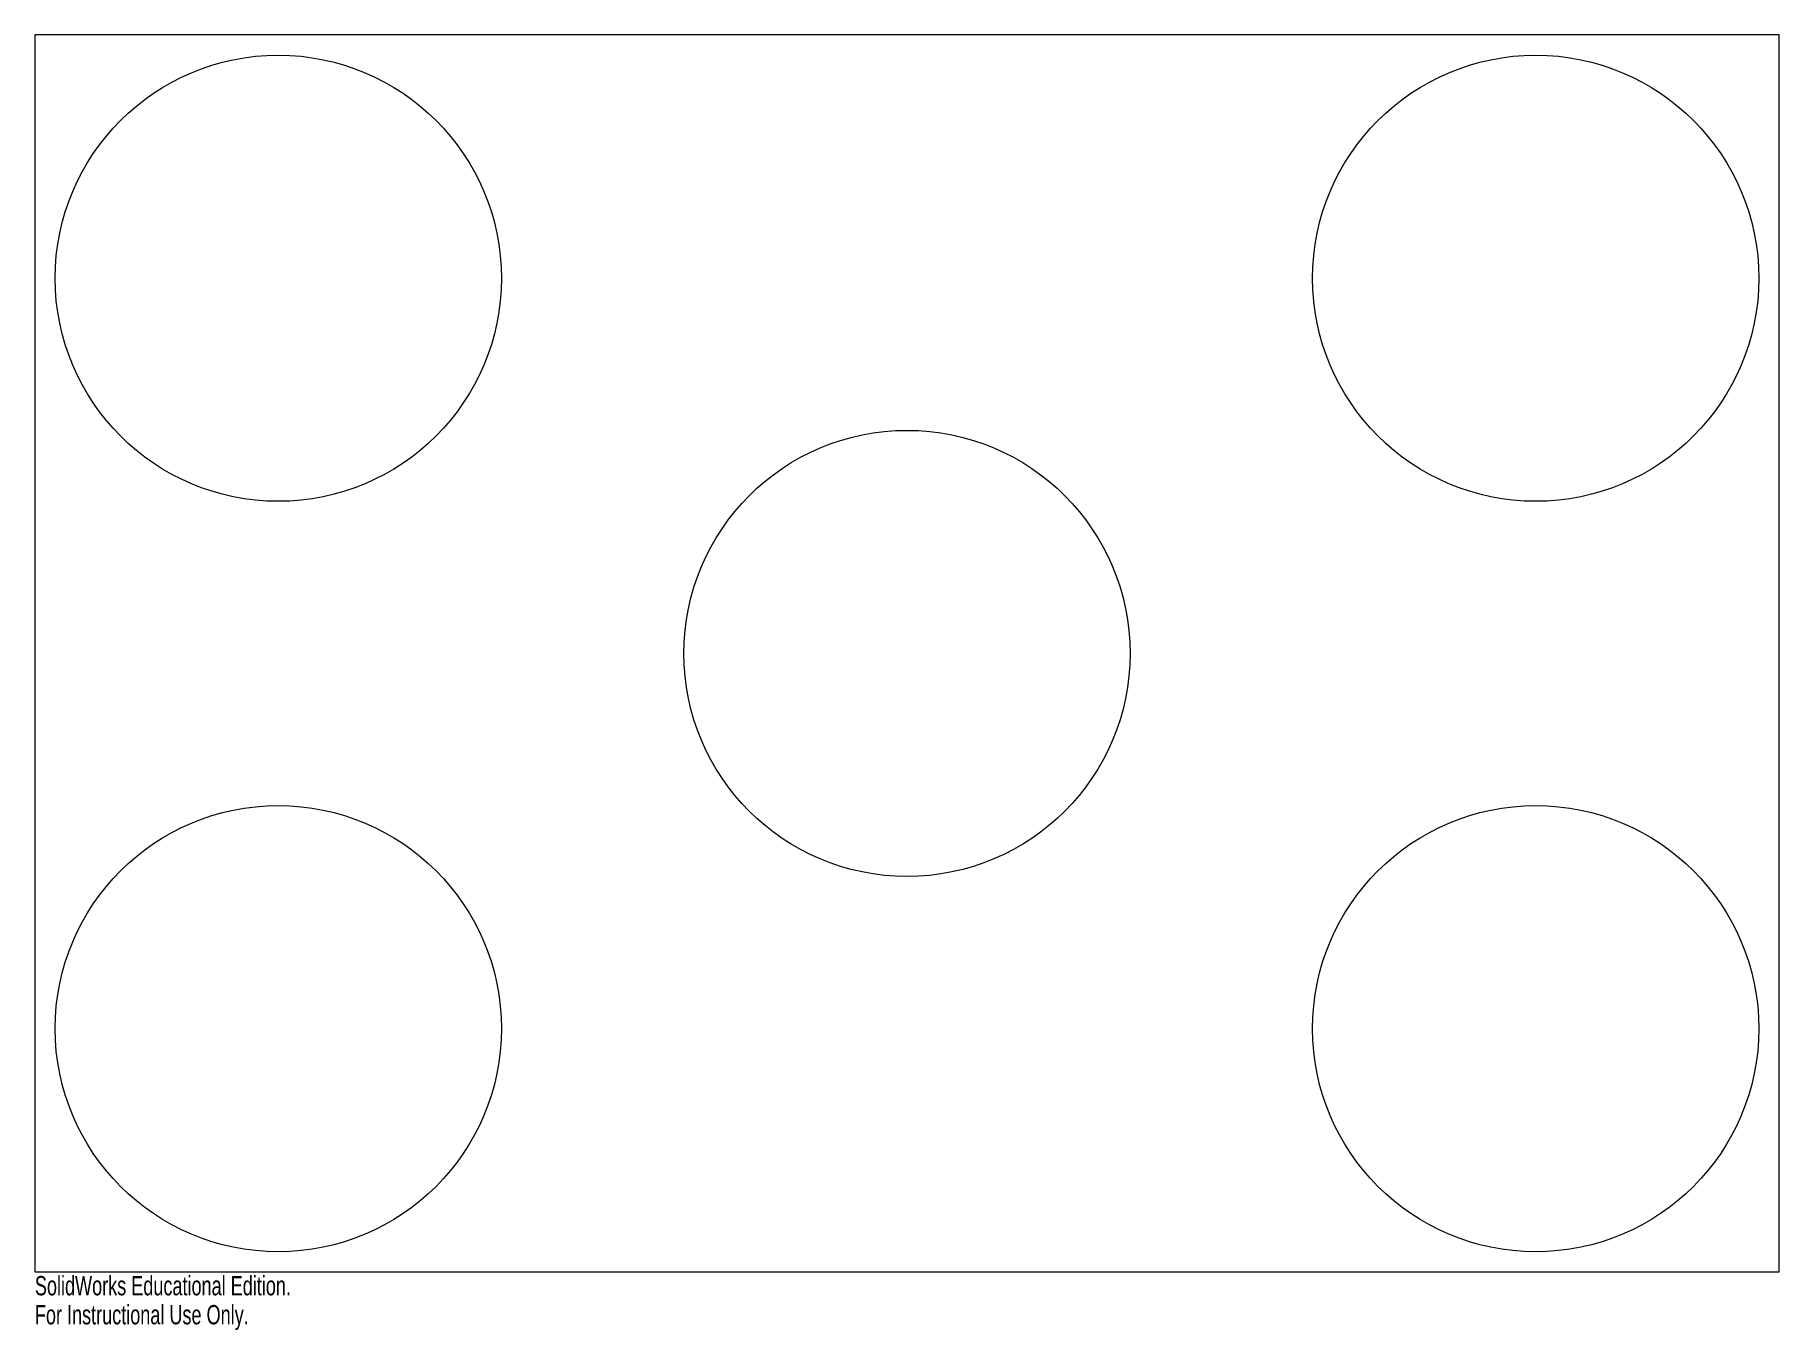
# Model space of a CAD drawing. Header units: inches. Extents: x 0 to 17.2, y -0.6 to 12.2.
import ezdxf

# ---------------------------------------------------------------- set-up
doc = ezdxf.new("R2010")
doc.units = ezdxf.units.IN
doc.header["$MEASUREMENT"] = 0
doc.styles.add('SLDTEXTSTYLE0', font='TXT', dxfattribs={"width": 0.7})

msp = doc.modelspace()

# ---------------------------------------------------------------- linework, layer by layer
at = {"color": 7, "linetype": 'Continuous', "lineweight": 15}
for p, q in [((17.2, 12.2), (0, 12.2)), ((0, 12.2), (0, 0)), ((17.2, 0), (17.2, 12.2)), ((0, 0), (17.2, 0))]:
    msp.add_line(p, q, dxfattribs=at)
for centre in [(2.4, 9.8), (14.8, 9.8), (8.6, 6.1), (2.4, 2.4), (14.8, 2.4)]:
    msp.add_circle(centre, 2.2, dxfattribs=at)

# ---------------------------------------------------------------- texts
at = {"color": 7, "linetype": 'Continuous', "char_height": 0.1903, "attachment_point": 1, "style": 'SLDTEXTSTYLE0'}
for s, insert in [('SolidWorks Educational Edition.', (0, -0.04)), ('For Instructional Use Only.', (0, -0.326))]:
    msp.add_mtext(s, dxfattribs=dict(at, insert=insert))

doc.saveas('drawing.dxf')
